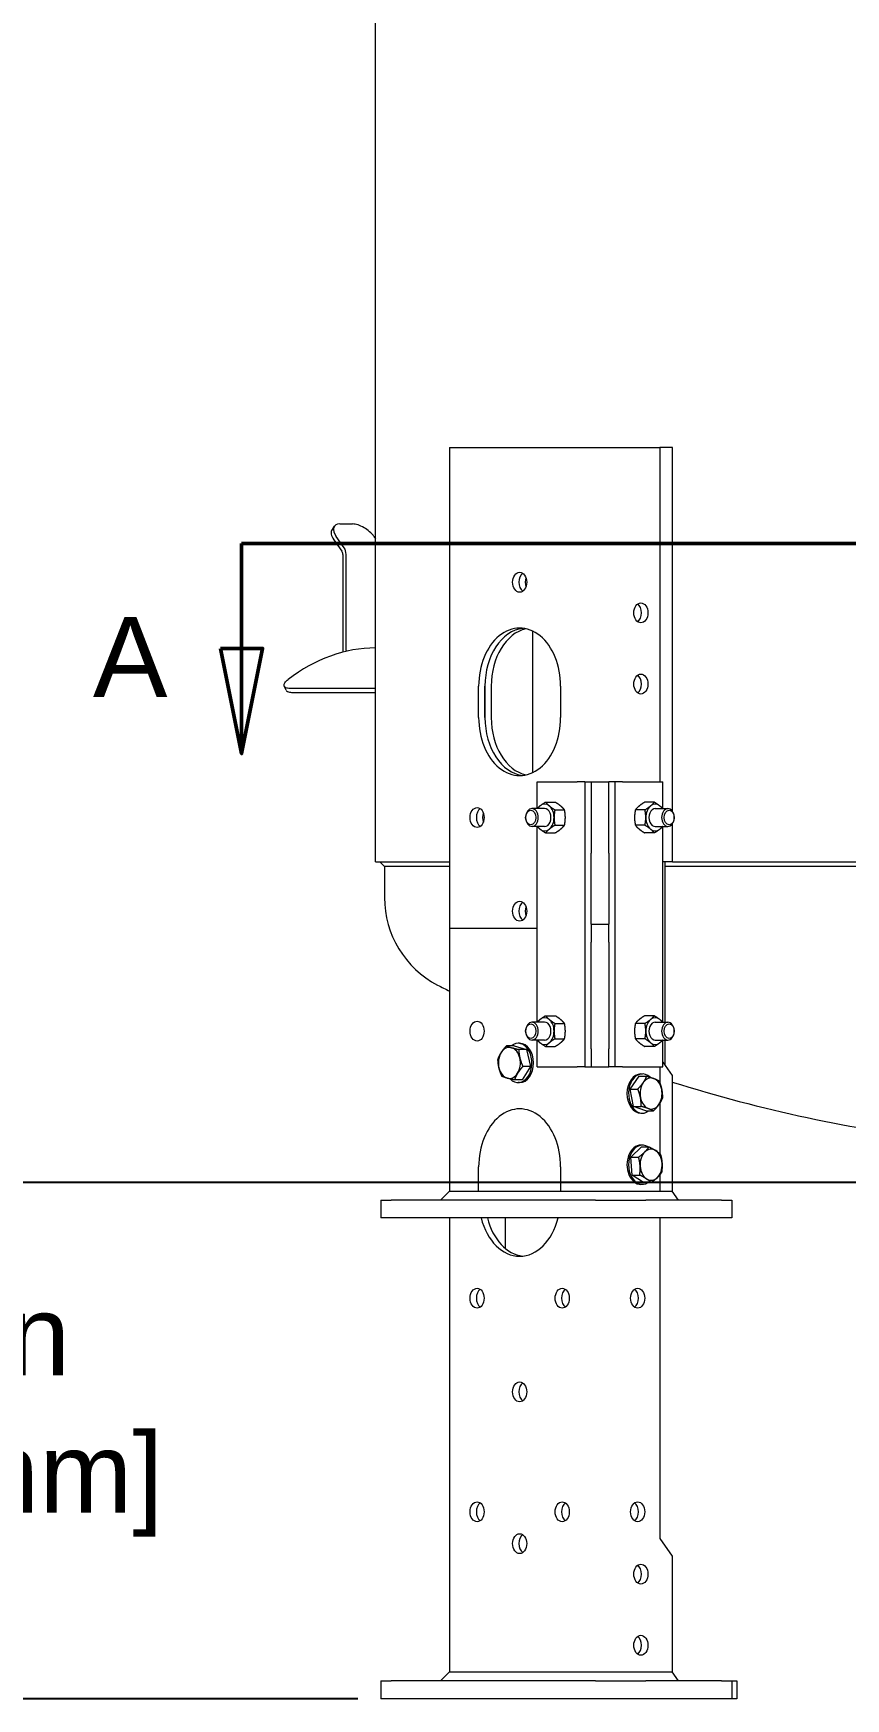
# Model space of a CAD drawing. Header units: inches. Extents: x 19 to 503, y 7 to 322.
# Drawn here: x 219.69 to 242.53, y 44.99 to 91.77 of the extents above; entities that cross this region are included whole.
import ezdxf

# ---------------------------------------------------------------- set-up
doc = ezdxf.new("R2010")
doc.units = ezdxf.units.IN
doc.header["$LTSCALE"] = 15
doc.header["$MEASUREMENT"] = 0
doc.linetypes.add('DOUBLE_DASH_CHAIN', pattern=[1.2403, 0.6614, -0.0827, 0.1654, -0.0827, 0.1654, -0.0827])
for name, color, linetype, lineweight in [('Dimension (ANSI)', 7, 'Continuous', 25), ('Section Line', 7, 'DOUBLE_DASH_CHAIN', 50), ('Visible (ANSI)', 7, 'Continuous', 50)]:
    doc.layers.add(name, color=color, linetype=linetype, lineweight=lineweight)
doc.styles.add('MEMCOR Medium', font='arial.ttf')
doc.dimstyles.new('Default (ANSI)', dxfattribs={"dimscale": 15, "dimtxt": 0.15, "dimasz": 0.098425, "dimexe": 0.125, "dimexo": 0.0625, "dimgap": 0.031496, "dimtad": 0, "dimtih": 1, "dimtoh": 1, "dimdec": 4, "dimrnd": 1e-08, "dimzin": 3, "dimdsep": 46, "dimlunit": 5, "dimtxsty": 'MEMCOR Medium', "dimcen": 0.09, "dimdle": 0.393701, "dimclrd": 256, "dimclre": 256, "dimclrt": 256, "dimadec": 0, "dimazin": 1, "dimtfac": 0.8, "dimtofl": 0, "dimtmove": 0, "dimatfit": 3, "dimfxl": 1, "dimfrac": 1, "dimtolj": 1, "dimtzin": 4, "dimlwd": -1, "dimlwe": -1, "dimarcsym": 0})

# ---------------------------------------------------------------- blocks, each defined once
blk = doc.blocks.new('*D27')
at = {"layer": 'Defpoints', "color": 0, "transparency": 16777216}
for p in [(215.491, 59.486), (245.565, 59.486), (229.758, 44.987)]:
    blk.add_point(p, dxfattribs=at)
at = {"layer": 'Dimension (ANSI)', "transparency": 16777216}
for p, q in [((244.627, 59.486), (213.616, 59.486)), ((215.491, 58.01), (215.491, 57.112)), ((215.491, 46.464), (215.491, 48.724)), ((228.821, 44.987), (213.616, 44.987))]:
    blk.add_line(p, q, dxfattribs=at)
for points in [[(215.245, 58.01), (215.738, 58.01), (215.491, 59.486)], [(215.245, 46.464), (215.738, 46.464), (215.491, 44.987)]]:
    blk.add_solid(points, dxfattribs=at)
at = {"layer": 'Dimension (ANSI)', "transparency": 16777216, "char_height": 2.25, "attachment_point": 5, "style": 'MEMCOR Medium'}
for s, insert in [('\\A1; 14{\\H0.8x;\\S1#2;} in', (215.491, 55.198)), ('\\A1;[368.3 mm]', (215.491, 51.003))]:
    blk.add_mtext(s, dxfattribs=dict(at, insert=insert))
blk = doc.blocks.new('2dTransSection0')
at = {"layer": 'Section Line', "linetype": 'DOUBLE_DASH_CHAIN', "ltscale": 0.497801}
blk.add_line((15.0365, 5.1629), (18.4221, 5.1629), dxfattribs=at)
at = {"layer": 'Section Line', "linetype": 'Continuous'}
for p, q in [((15.0365, 5.1629), (15.335, 5.1629)), ((15.0365, 5.1629), (15.0365, 4.9661)), ((14.9971, 4.9661), (15.0365, 4.7692)), ((15.0758, 4.9661), (14.9971, 4.9661)), ((15.0365, 4.9661), (15.0365, 4.7692)), ((15.0365, 4.7692), (15.0758, 4.9661))]:
    blk.add_line(p, q, dxfattribs=at)
at = {"layer": 'Section Line', "linetype": 'Continuous', "flags": 128}
blk.add_lwpolyline([(14.9971, 4.9661), (15.0365, 4.7692), (15.0758, 4.9661), (14.9971, 4.9661)], dxfattribs=at)
at = {"layer": 'Section Line'}
blk.add_solid([(14.9971, 4.9661), (15.0365, 4.7692), (15.0758, 4.9661), (14.9971, 4.9661)], dxfattribs=at)
at = {"layer": 'Section Line', "insert": (14.758, 4.8752), "char_height": 0.15, "attachment_point": 7, "style": 'MEMCOR Medium'}
blk.add_mtext('A', dxfattribs=at)

msp = doc.modelspace()

# ---------------------------------------------------------------- linework, layer by layer
at = {"layer": 'Visible (ANSI)', "linetype": 'Continuous', "lineweight": 18}
for p, q in [((229.314305, 68.49437), (229.314305, 95.99437)), ((231.394664, 80.14137), (231.59676, 80.14137)), ((231.394664, 80.14137), (231.394664, 59.24137)), ((231.59676, 80.14137), (235.134707, 80.14137)), ((235.134707, 80.14137), (236.110515, 80.14137)), ((236.110515, 80.14137), (237.303196, 80.14137)), ((237.303196, 80.14137), (237.303196, 70.74137)), ((237.665498, 80.14137), (237.303196, 80.14137)), ((237.665498, 69.908111), (237.665498, 80.14137)), ((228.155674, 77.92312), (228.090674, 77.831196)), ((228.313923, 77.987998), (228.667476, 77.987998)), ((228.145369, 77.542521), (228.368613, 77.226807)), ((228.433613, 77.318731), (228.210369, 77.634445)), ((229.271029, 77.634445), (229.314305, 77.573243)), ((228.395536, 77.134883), (228.395536, 74.438396)), ((228.48746, 74.438396), (228.48746, 77.134883)), ((233.730645, 74.97752), (233.730645, 71.00522)), ((226.798234, 73.32099), (226.749124, 73.430903)), ((229.314305, 73.368585), (226.906386, 73.368585)), ((226.95549, 73.258687), (229.314305, 73.258687)), ((232.21315, 72.55137), (232.21315, 73.43137)), ((232.389926, 72.55137), (232.389926, 73.43137)), ((232.389926, 73.43137), (232.389926, 72.55137)), ((232.566703, 73.43137), (232.566703, 72.55137)), ((234.518318, 73.43137), (234.518318, 72.55137)), ((233.854844, 70.74137), (234.986215, 70.74137)), ((233.854844, 69.99137), (233.854844, 70.74137)), ((235.198895, 70.74137), (234.986215, 70.74137)), ((235.198895, 70.74137), (235.372611, 70.74137)), ((235.198895, 70.74137), (235.198895, 62.74137)), ((235.372611, 70.74137), (235.872611, 70.74137)), ((235.372611, 70.74137), (235.372611, 68.74137)), ((235.872611, 68.74137), (235.872611, 70.74137)), ((236.046327, 70.74137), (235.872611, 70.74137)), ((236.259007, 70.74137), (236.046327, 70.74137)), ((236.046327, 62.74137), (236.046327, 70.74137)), ((236.259007, 70.74137), (237.390378, 70.74137)), ((237.390378, 69.99137), (237.390378, 70.74137)), ((233.534683, 69.745317), (233.534695, 69.746235)), ((233.534683, 69.737423), (233.534695, 69.736505)), ((234.068446, 69.99137), (233.711438, 69.99137)), ((234.092074, 70.174383), (234.36149, 70.174383)), ((234.357239, 69.957876), (234.626656, 69.957876)), ((236.887983, 69.957876), (236.618566, 69.957876)), ((237.153148, 70.174383), (236.883731, 70.174383)), ((237.176776, 69.99137), (237.533783, 69.99137)), ((237.710539, 69.745317), (237.710527, 69.746235)), ((237.710539, 69.737423), (237.710527, 69.736505)), ((234.068446, 69.49137), (233.711438, 69.49137)), ((233.854844, 63.99137), (233.854844, 69.49137)), ((234.092074, 69.308357), (234.36149, 69.308357)), ((234.357239, 69.524864), (234.626656, 69.524864)), ((236.887983, 69.524864), (236.618566, 69.524864)), ((237.153148, 69.308357), (236.883731, 69.308357)), ((237.176776, 69.49137), (237.533783, 69.49137)), ((237.390378, 63.99137), (237.390378, 69.49137)), ((237.665498, 68.49437), (237.665498, 69.574629)), ((229.314305, 68.49437), (231.394664, 68.49437)), ((229.564767, 68.36937), (229.439767, 68.49437)), ((229.564767, 68.36937), (229.564767, 67.49437)), ((231.394664, 68.36937), (229.564767, 68.36937)), ((235.372611, 67.24137), (235.372611, 68.74137)), ((235.872611, 68.74137), (235.872611, 67.24137)), ((237.665498, 68.49437), (237.390378, 68.49437)), ((237.442955, 68.49437), (237.442955, 63.99137)), ((262.68658, 68.36937), (237.442955, 68.36937)), ((237.665498, 68.49437), (262.464037, 68.49437)), ((235.372611, 66.74137), (235.372611, 67.24137)), ((235.872611, 67.24137), (235.872611, 66.74137)), ((231.394664, 66.63737), (231.59676, 66.63737)), ((231.394664, 66.63737), (231.394664, 59.24137)), ((231.59676, 66.63737), (233.854844, 66.63737)), ((235.372611, 66.74137), (235.872611, 66.74137)), ((235.372611, 66.74137), (235.372611, 66.24137)), ((235.872611, 66.24137), (235.872611, 66.74137)), ((235.372611, 63.24137), (235.372611, 66.24137)), ((235.872611, 66.24137), (235.872611, 63.24137)), ((234.092074, 64.174383), (234.36149, 64.174383)), ((237.153148, 64.174383), (236.883731, 64.174383)), ((233.534683, 63.745317), (233.534695, 63.746235)), ((233.534683, 63.737423), (233.534695, 63.736505)), ((234.068446, 63.99137), (233.711438, 63.99137)), ((234.357239, 63.957876), (234.626656, 63.957876)), ((236.887983, 63.957876), (236.618566, 63.957876)), ((237.176776, 63.99137), (237.533783, 63.99137)), ((237.710539, 63.745317), (237.710527, 63.746235)), ((237.710539, 63.737423), (237.710527, 63.736505)), ((233.207712, 63.326382), (232.992275, 63.326382)), ((233.207712, 63.326382), (233.557786, 63.22586)), ((233.365734, 63.398551), (233.321192, 63.398551)), ((233.557786, 63.22586), (233.342349, 63.22586)), ((233.557786, 63.22586), (233.671266, 62.746848)), ((234.068446, 63.49137), (233.711438, 63.49137)), ((233.854844, 62.74137), (233.854844, 63.49137)), ((234.092074, 63.308357), (234.36149, 63.308357)), ((234.357239, 63.524864), (234.626656, 63.524864)), ((235.372611, 63.24137), (235.372611, 62.74137)), ((235.872611, 62.74137), (235.872611, 63.24137)), ((236.887983, 63.524864), (236.618566, 63.524864)), ((237.153148, 63.308357), (236.883731, 63.308357)), ((237.176776, 63.49137), (237.533783, 63.49137)), ((237.390378, 62.74137), (237.390378, 63.49137)), ((237.442955, 63.49137), (237.442955, 62.793721)), ((233.671266, 62.746848), (233.434671, 62.368357)), ((233.671266, 62.746848), (233.455828, 62.746848)), ((233.854844, 62.74137), (234.986215, 62.74137)), ((235.198895, 62.74137), (234.986215, 62.74137)), ((235.198895, 62.74137), (235.372611, 62.74137)), ((235.372611, 62.74137), (235.872611, 62.74137)), ((236.046327, 62.74137), (235.872611, 62.74137)), ((236.259007, 62.74137), (236.046327, 62.74137)), ((236.259007, 62.74137), (237.390378, 62.74137)), ((237.303196, 62.74137), (237.303196, 62.297173)), ((237.390378, 62.868076), (237.65675, 62.49137)), ((233.434671, 62.368357), (233.219234, 62.368357)), ((233.365734, 62.296189), (233.321192, 62.296189)), ((236.471835, 62.115302), (236.722964, 62.474575)), ((236.722964, 62.474575), (236.938401, 62.474575)), ((236.772866, 62.538551), (236.817408, 62.538551)), ((237.65675, 62.49137), (237.65675, 59.24137)), ((236.566279, 61.628097), (236.471835, 62.115302)), ((236.471835, 62.115302), (236.687272, 62.115302)), ((236.911852, 61.500165), (236.566279, 61.628097)), ((236.566279, 61.628097), (236.781716, 61.628097)), ((236.772866, 61.436189), (236.817408, 61.436189)), ((236.911852, 61.500165), (237.12729, 61.500165)), ((237.303196, 61.713815), (237.303196, 60.297515)), ((236.494027, 60.201981), (236.787139, 60.490735)), ((236.817408, 60.538551), (236.772866, 60.538551)), ((236.787139, 60.490735), (237.002577, 60.490735)), ((232.21315, 59.24137), (232.21315, 59.92737)), ((234.518318, 59.92737), (234.518318, 59.24137)), ((236.524296, 59.698616), (236.494027, 60.201981)), ((236.494027, 60.201981), (236.709464, 60.201981)), ((236.847677, 59.484005), (236.524296, 59.698616)), ((236.524296, 59.698616), (236.739733, 59.698616)), ((236.817408, 59.436189), (236.772866, 59.436189)), ((236.847677, 59.484005), (237.063114, 59.484005)), ((237.303196, 59.700461), (237.303196, 59.24137)), ((229.465389, 58.99137), (229.758283, 58.99137)), ((229.465389, 58.99137), (229.465389, 58.49137)), ((235.49999, 58.99137), (229.758283, 58.99137)), ((231.394664, 59.24137), (231.144664, 58.99137)), ((231.394664, 59.24137), (231.59676, 59.24137)), ((231.59676, 59.24137), (235.134707, 59.24137)), ((235.134707, 59.24137), (236.110515, 59.24137)), ((235.49999, 58.99137), (236.914203, 58.99137)), ((236.110515, 59.24137), (237.65675, 59.24137)), ((239.035524, 58.99137), (236.914203, 58.99137)), ((237.833526, 58.99137), (237.65675, 59.24137)), ((239.035524, 58.99137), (239.328417, 58.99137)), ((239.328417, 58.99137), (239.328417, 58.49137)), ((229.758283, 58.49137), (229.465389, 58.49137)), ((235.49999, 58.49137), (229.758283, 58.49137)), ((231.394664, 58.49137), (231.394664, 45.73737)), ((232.966218, 57.635749), (232.966218, 58.49137)), ((236.914203, 58.49137), (235.49999, 58.49137)), ((239.035524, 58.49137), (236.914203, 58.49137)), ((237.303196, 58.49137), (237.303196, 49.48737)), ((239.328417, 58.49137), (239.035524, 58.49137)), ((237.303196, 49.48737), (237.65675, 48.98737)), ((237.65675, 48.98737), (237.65675, 45.73737)), ((229.465389, 45.48737), (229.758283, 45.48737)), ((229.465389, 45.48737), (229.465389, 44.98737)), ((235.49999, 45.48737), (229.758283, 45.48737)), ((231.394664, 45.73737), (231.144664, 45.48737)), ((231.394664, 45.73737), (231.59676, 45.73737)), ((231.59676, 45.73737), (235.134707, 45.73737)), ((235.134707, 45.73737), (236.110515, 45.73737)), ((235.49999, 45.48737), (236.914203, 45.48737)), ((236.110515, 45.73737), (237.65675, 45.73737)), ((239.035524, 45.48737), (236.914203, 45.48737)), ((237.833526, 45.48737), (237.65675, 45.73737)), ((239.035524, 45.48737), (239.328417, 45.48737)), ((239.328417, 45.48737), (239.472251, 45.48737)), ((239.328417, 45.48737), (239.328417, 44.98737)), ((239.472251, 45.48737), (239.472251, 44.98737)), ((229.758283, 44.98737), (229.465389, 44.98737)), ((235.49999, 44.98737), (229.758283, 44.98737)), ((236.914203, 44.98737), (235.49999, 44.98737)), ((239.035524, 44.98737), (236.914203, 44.98737)), ((239.328417, 44.98737), (239.035524, 44.98737)), ((239.472251, 44.98737), (239.328417, 44.98737))]:
    msp.add_line(p, q, dxfattribs=at)
for centre, radius, start, end in [((232.334767, 67.49437), 2.77, 180, 242.6128611), ((250.064767, 101.717807), 41.313437, 242.6128611, 243.1334761), ((250.064767, 101.717807), 41.313437, 252.5220616, 263.4000276)]:
    msp.add_arc(centre, radius, start, end, dxfattribs=at)
for centre, major_axis, ratio, start_param, end_param in [((228.498923, 77.542521), (-0.408248, 0.288675), 0.5, 0, 0.955316618), ((228.563923, 77.634445), (-0.408248, 0.288675), 0.5, 5.667705599, 7.238501925), ((228.917476, 77.634445), (0.408248, -0.288675), 0.5, 0.955316618, 2.526112945), ((228.303613, 77.134883), (0, 0.13), 0.707106781, 4.71238898, 5.497787144), ((228.303613, 77.134883), (0, -0.26), 0.707106781, 1.570796327, 2.35619449), ((233.54251, 76.35137), (0, 0.28), 0.707106781, 0.462770118, 2.678822536), ((233.54251, 76.35137), (0, -0.28), 0.707106781, 3.604362771, 5.820415189), ((233.719287, 76.35137), (0, -0.28), 0.707106781, 4.245242869, 5.179535091), ((236.596089, 75.49137), (0, 0.28), 0.707106781, 3.604362771, 5.820415189), ((233.365734, 73.43137), (0, 1.63), 0.707106781, 4.71238898, 7.853981634), ((233.54251, 73.43137), (0, 1.63), 0.707106781, 0.076762481, 1.570796327), ((233.54251, 73.43137), (0, 1.63), 0.707106781, 0.076762481, 1.570796327), ((233.719287, 73.43137), (0, 1.63), 0.707106781, 0.15398201, 1.570796327), ((229.336639, 67.138196), (0, 7.37), 0.707106781, 0.004285602, 0.495641156), ((228.579384, 74.438396), (0, 0.26), 0.707106781, 1.570796327, 1.766124367), ((228.579384, 74.438396), (0, -0.13), 0.707106781, 4.71238898, 4.930981658), ((236.596089, 73.49137), (0, 0.28), 0.707106781, 3.604362771, 5.820415189), ((233.365734, 72.55137), (0, -1.63), 0.707106781, 4.71238898, 7.853981634), ((233.54251, 72.55137), (0, -1.63), 0.707106781, 4.71238898, 6.206422826), ((233.54251, 72.55137), (0, -1.63), 0.707106781, 4.71238898, 6.206422826), ((233.719287, 72.55137), (0, -1.63), 0.707106781, 4.71238898, 6.129203298), ((232.346293, 69.74137), (0, -0.28), 0.707106781, 3.604362771, 5.820415189), ((232.522862, 69.74137), (0, -0.28), 0.707106781, 4.244079793, 5.180698168), ((233.711438, 69.74137), (0, -0.25), 0.707106781, 4.731850413, 10.976112854), ((234.06839, 69.74137), (0, -0.375), 0.707106781, 3.665191429, 3.982661324), ((234.06839, 69.74137), (0, 0.375), 0.707106781, 5.759586532, 6.806784083), ((234.06839, 69.74137), (0, -0.250136), 0.707106781, 6.250227729, 9.457735539), ((234.06839, 69.74137), (0, 0.375), 0.707106781, 4.71238898, 5.759586532), ((234.06839, 69.74137), (0, 0.375), 0.707106781, 3.665191429, 4.71238898), ((237.176832, 69.74137), (0, -0.375), 0.707106781, 3.665191429, 4.71238898), ((237.176832, 69.74137), (0, -0.375), 0.707106781, 4.71238898, 5.759586532), ((237.176832, 69.74137), (0, 0.250136), 0.707106781, 6.250227729, 9.457735539), ((237.176832, 69.74137), (0, 0.375), 0.707106781, 5.759586532, 6.806784083), ((237.176832, 69.74137), (0, 0.375), 0.707106781, 5.442116637, 5.759586532), ((237.533783, 69.74137), (0, 0.25), 0.707106781, 4.731850413, 10.976112854), ((234.06839, 69.74137), (0, -0.375), 0.707106781, 5.442116637, 5.759586532), ((234.06839, 69.74137), (0, -0.375), 0.707106781, 5.759586532, 6.806784083), ((237.176832, 69.74137), (0, -0.375), 0.707106781, 5.759586532, 6.806784083), ((237.176832, 69.74137), (0, 0.375), 0.707106781, 3.665191429, 3.982661324), ((233.54251, 67.11037), (0, 0.28), 0.707106781, 0.462770118, 2.678822536), ((233.54251, 67.11037), (0, -0.28), 0.707106781, 3.604362771, 5.820415189), ((233.719287, 67.11037), (0, -0.28), 0.707106781, 4.245242869, 5.179535091), ((234.06839, 63.74137), (0, 0.375), 0.707106781, 5.759586532, 6.806784083), ((237.176832, 63.74137), (0, 0.375), 0.707106781, 5.759586532, 6.806784083), ((233.711438, 63.74137), (0, -0.25), 0.707106781, 4.731850413, 10.976112854), ((234.06839, 63.74137), (0, -0.375), 0.707106781, 3.665191429, 3.982661324), ((234.06839, 63.74137), (0, -0.250136), 0.707106781, 6.250227729, 9.457735539), ((234.06839, 63.74137), (0, 0.375), 0.707106781, 4.71238898, 5.759586532), ((234.06839, 63.74137), (0, 0.375), 0.707106781, 3.665191429, 4.71238898), ((237.176832, 63.74137), (0, -0.375), 0.707106781, 3.665191429, 4.71238898), ((237.176832, 63.74137), (0, -0.375), 0.707106781, 4.71238898, 5.759586532), ((237.176832, 63.74137), (0, 0.250136), 0.707106781, 6.250227729, 9.457735539), ((237.176832, 63.74137), (0, 0.375), 0.707106781, 5.442116637, 5.759586532), ((237.533783, 63.74137), (0, 0.25), 0.707106781, 4.731850413, 10.976112854), ((233.078124, 62.84737), (0, 0.4375), 0.707106781, 6.082865606, 7.130063157), ((233.321192, 62.84737), (0, 0.551181), 0.707106781, 2.526339864, 6.800671447), ((233.078124, 62.84737), (0, 0.4375), 0.707106781, 5.035668054, 6.082865606), ((233.365734, 62.84737), (0, 0.551181), 0.707106781, 3.141592654, 6.283185307), ((234.06839, 63.74137), (0, -0.375), 0.707106781, 5.442116637, 5.759586532), ((234.06839, 63.74137), (0, -0.375), 0.707106781, 5.759586532, 6.806784083), ((237.176832, 63.74137), (0, -0.375), 0.707106781, 5.759586532, 6.806784083), ((237.176832, 63.74137), (0, 0.375), 0.707106781, 3.665191429, 3.982661324), ((233.078124, 62.84737), (0, -0.4375), 0.707106781, 3.988470503, 5.035668054), ((233.078124, 62.84737), (0, -0.4375), 0.707106781, 5.035668054, 6.082865606), ((233.078124, 62.84737), (0, 0.4375), 0.707106781, 3.988470503, 5.035668054), ((233.078124, 62.84737), (0, -0.4375), 0.707106781, 6.082865606, 7.130063157), ((236.772866, 61.98737), (0, -0.551181), 0.707106781, 3.141592654, 6.283185307), ((236.817408, 61.98737), (0, -0.551181), 0.707106781, 2.554805937, 6.769782097), ((237.060476, 61.98737), (0, -0.4375), 0.707106781, 3.932761726, 4.979959277), ((237.060476, 61.98737), (0, 0.4375), 0.707106781, 6.027156828, 7.074354379), ((237.060476, 61.98737), (0, 0.4375), 0.707106781, 4.979959277, 6.027156828), ((237.060476, 61.98737), (0, -0.4375), 0.707106781, 4.979959277, 6.027156828), ((237.060476, 61.98737), (0, 0.4375), 0.707106781, 3.932761726, 4.979959277), ((233.365734, 59.92737), (0, 1.63), 0.707106781, 4.71238898, 7.853981634), ((237.060476, 61.98737), (0, -0.4375), 0.707106781, 6.027156828, 7.074354379), ((236.772866, 59.98737), (0, 0.551181), 0.707106781, 0, 3.141592654), ((236.817408, 59.98737), (0, 0.551181), 0.707106781, 5.863573696, 9.844389572), ((237.060476, 59.98737), (0, 0.4375), 0.707106781, 5.844423042, 6.891620593), ((237.060476, 59.98737), (0, 0.4375), 0.707106781, 4.797225491, 5.844423042), ((237.060476, 59.98737), (0, -0.4375), 0.707106781, 3.750027939, 4.797225491), ((237.060476, 59.98737), (0, -0.4375), 0.707106781, 4.797225491, 5.844423042), ((237.060476, 59.98737), (0, 0.4375), 0.707106781, 3.750027939, 4.797225491), ((237.060476, 59.98737), (0, -0.4375), 0.707106781, 5.844423042, 6.891620593), ((233.365734, 59.04737), (0, -1.63), 0.707106781, 5.060480377, 7.505890237), ((233.54251, 59.04737), (0, -1.63), 0.707106781, 5.060480377, 6.206422826), ((232.346293, 56.23737), (0, -0.28), 0.707106781, 3.604362771, 5.820415189), ((234.738727, 56.23737), (0, -0.28), 0.707106781, 3.604362771, 5.820415189), ((236.506494, 56.23737), (0, 0.28), 0.707106781, 3.604362771, 5.820415189), ((233.54251, 53.60637), (0, -0.28), 0.707106781, 3.604362771, 5.820415189), ((232.346293, 50.23737), (0, -0.28), 0.707106781, 3.604362771, 5.820415189), ((234.738727, 50.23737), (0, -0.28), 0.707106781, 3.604362771, 5.820415189), ((236.506494, 50.23737), (0, 0.28), 0.707106781, 3.604362771, 5.820415189), ((233.54251, 49.34337), (0, -0.28), 0.707106781, 3.604362771, 5.820415189), ((236.596089, 48.48737), (0, 0.28), 0.707106781, 3.604362771, 5.820415189), ((236.596089, 46.48737), (0, 0.28), 0.707106781, 3.604362771, 5.820415189)]:
    msp.add_ellipse(centre, major_axis=major_axis, ratio=ratio, start_param=start_param, end_param=end_param, dxfattribs=at)
for centre, major_axis in [((233.365734, 76.35137), (0, -0.28)), ((236.772866, 75.49137), (0, -0.28)), ((236.772866, 73.49137), (0, -0.28)), ((232.169517, 69.74137), (0, -0.28)), ((233.678067, 69.74137), (0, 0.202815)), ((237.567155, 69.74137), (0, -0.202815)), ((233.365734, 67.11037), (0, -0.28)), ((232.169517, 63.74137), (0, -0.28)), ((233.678067, 63.74137), (0, -0.202815)), ((237.567155, 63.74137), (0, -0.202815)), ((232.169517, 56.23737), (0, -0.28)), ((234.561951, 56.23737), (0, -0.28)), ((236.683271, 56.23737), (0, 0.28)), ((233.365734, 53.60637), (0, -0.28)), ((232.169517, 50.23737), (0, -0.28)), ((234.561951, 50.23737), (0, -0.28)), ((236.683271, 50.23737), (0, 0.28)), ((233.365734, 49.34337), (0, -0.28)), ((236.772866, 48.48737), (0, -0.28)), ((236.772866, 46.48737), (0, -0.28))]:
    msp.add_ellipse(centre, major_axis=major_axis, ratio=0.707106781, dxfattribs=at)
for points, knots in [([(226.906386, 73.368585), (226.861992, 73.368585), (226.822127, 73.375316), (226.765621, 73.402352), (226.748997, 73.422617), (226.739952, 73.468571), (226.746956, 73.49732), (226.786494, 73.558771), (226.819042, 73.591433), (226.858131, 73.62132)], [3.832847683, 3.832847683, 3.832847683, 3.832847683, 4.311254504, 4.311254504, 4.789661326, 4.789661326, 5.268515739, 5.268515739, 5.747370152, 5.747370152, 5.747370152, 5.747370152]), ([(226.798293, 73.321014), (226.805942, 73.30416), (226.820913, 73.28949), (226.87123, 73.265418), (226.911096, 73.258687), (226.95549, 73.258687)], [2.9810079502, 2.9810079502, 2.9810079502, 2.9810079502, 3.3546490916, 3.3546490916, 3.8330564465, 3.8330564465, 3.8330564465, 3.8330564465])]:
    msp.add_open_spline(points, degree=3, knots=knots, dxfattribs=at)
for points, weights in [([(233.855967, 69.99137), (233.891715, 70.030128), (233.935808, 70.066129)], [1.01566285889, 1.02690849784, 1]), ([(233.935808, 70.066129), (233.997339, 70.11637), (234.092074, 70.174383)], [1, 1.0379548493, 1]), ([(234.092074, 70.174383), (234.139441, 70.11637), (234.200973, 70.066129)], [1, 1.0379548493, 1]), ([(234.200973, 70.066129), (234.262505, 70.015889), (234.357239, 69.957876)], [1, 1.0379548493, 1]), ([(234.357239, 69.957876), (234.333555, 69.841851), (234.333555, 69.74137)], [1, 1.0379548493, 1]), ([(234.333555, 69.74137), (234.333555, 69.640889), (234.357239, 69.524864)], [1, 1.0379548493, 1]), ([(234.517757, 70.066129), (234.456225, 70.11637), (234.36149, 70.174383)], [1, 1.0379548493, 1]), ([(234.626656, 69.957876), (234.579288, 70.015889), (234.517757, 70.066129)], [1, 1.0379548493, 1]), ([(234.650339, 69.74137), (234.650339, 69.841851), (234.626656, 69.957876)], [1, 1.0379548493, 1]), ([(234.626656, 69.524864), (234.650339, 69.640889), (234.650339, 69.74137)], [1, 1.0379548493, 1]), ([(236.618566, 69.957876), (236.594883, 69.841851), (236.594883, 69.74137)], [1, 1.0379548493, 1]), ([(236.594883, 69.74137), (236.594883, 69.640889), (236.618566, 69.524864)], [1, 1.0379548493, 1]), ([(236.727465, 70.066129), (236.665934, 70.015889), (236.618566, 69.957876)], [1, 1.0379548493, 1]), ([(236.883731, 70.174383), (236.788997, 70.11637), (236.727465, 70.066129)], [1, 1.0379548493, 1]), ([(236.887983, 69.957876), (236.982717, 70.015889), (237.044249, 70.066129)], [1, 1.0379548493, 1]), ([(236.911667, 69.74137), (236.911667, 69.841851), (236.887983, 69.957876)], [1, 1.0379548493, 1]), ([(236.887983, 69.524864), (236.911667, 69.640889), (236.911667, 69.74137)], [1, 1.0379548493, 1]), ([(237.044249, 70.066129), (237.105781, 70.11637), (237.153148, 70.174383)], [1, 1.0379548493, 1]), ([(237.153148, 70.174383), (237.247882, 70.11637), (237.309414, 70.066129)], [1, 1.0379548493, 1]), ([(237.309414, 70.066129), (237.353507, 70.030128), (237.389255, 69.99137)], [1, 1.02690849784, 1.01566285889]), ([(233.935808, 69.41661), (233.891715, 69.452612), (233.855967, 69.49137)], [1, 1.02690849784, 1.01566285889]), ([(234.092074, 69.308357), (233.997339, 69.36637), (233.935808, 69.41661)], [1, 1.0379548493, 1]), ([(234.200973, 69.41661), (234.139441, 69.36637), (234.092074, 69.308357)], [1, 1.0379548493, 1]), ([(234.357239, 69.524864), (234.262505, 69.466851), (234.200973, 69.41661)], [1, 1.0379548493, 1]), ([(234.36149, 69.308357), (234.456225, 69.36637), (234.517757, 69.41661)], [1, 1.0379548493, 1]), ([(234.517757, 69.41661), (234.579288, 69.466851), (234.626656, 69.524864)], [1, 1.0379548493, 1]), ([(236.618566, 69.524864), (236.665934, 69.466851), (236.727465, 69.41661)], [1, 1.0379548493, 1]), ([(236.727465, 69.41661), (236.788997, 69.36637), (236.883731, 69.308357)], [1, 1.0379548493, 1]), ([(237.044249, 69.41661), (236.982717, 69.466851), (236.887983, 69.524864)], [1, 1.0379548493, 1]), ([(237.153148, 69.308357), (237.105781, 69.36637), (237.044249, 69.41661)], [1, 1.0379548493, 1]), ([(237.309414, 69.41661), (237.247882, 69.36637), (237.153148, 69.308357)], [1, 1.0379548493, 1]), ([(237.389255, 69.49137), (237.353507, 69.452612), (237.309414, 69.41661)], [1.01566285889, 1.02690849784, 1]), ([(233.935808, 64.066129), (233.997339, 64.11637), (234.092074, 64.174383)], [1, 1.0379548493, 1]), ([(234.092074, 64.174383), (234.139441, 64.11637), (234.200973, 64.066129)], [1, 1.0379548493, 1]), ([(234.517757, 64.066129), (234.456225, 64.11637), (234.36149, 64.174383)], [1, 1.0379548493, 1]), ([(236.883731, 64.174383), (236.788997, 64.11637), (236.727465, 64.066129)], [1, 1.0379548493, 1]), ([(237.044249, 64.066129), (237.105781, 64.11637), (237.153148, 64.174383)], [1, 1.0379548493, 1]), ([(237.153148, 64.174383), (237.247882, 64.11637), (237.309414, 64.066129)], [1, 1.0379548493, 1]), ([(233.855967, 63.99137), (233.891715, 64.030128), (233.935808, 64.066129)], [1.01566285889, 1.02690849784, 1]), ([(234.200973, 64.066129), (234.262505, 64.015889), (234.357239, 63.957876)], [1, 1.0379548493, 1]), ([(234.357239, 63.957876), (234.333555, 63.841851), (234.333555, 63.74137)], [1, 1.0379548493, 1]), ([(234.333555, 63.74137), (234.333555, 63.640889), (234.357239, 63.524864)], [1, 1.0379548493, 1]), ([(234.626656, 63.957876), (234.579288, 64.015889), (234.517757, 64.066129)], [1, 1.0379548493, 1]), ([(234.650339, 63.74137), (234.650339, 63.841851), (234.626656, 63.957876)], [1, 1.0379548493, 1]), ([(234.626656, 63.524864), (234.650339, 63.640889), (234.650339, 63.74137)], [1, 1.0379548493, 1]), ([(236.618566, 63.957876), (236.594883, 63.841851), (236.594883, 63.74137)], [1, 1.0379548493, 1]), ([(236.594883, 63.74137), (236.594883, 63.640889), (236.618566, 63.524864)], [1, 1.0379548493, 1]), ([(236.727465, 64.066129), (236.665934, 64.015889), (236.618566, 63.957876)], [1, 1.0379548493, 1]), ([(236.887983, 63.957876), (236.982717, 64.015889), (237.044249, 64.066129)], [1, 1.0379548493, 1]), ([(236.911667, 63.74137), (236.911667, 63.841851), (236.887983, 63.957876)], [1, 1.0379548493, 1]), ([(236.887983, 63.524864), (236.911667, 63.640889), (236.911667, 63.74137)], [1, 1.0379548493, 1]), ([(237.309414, 64.066129), (237.353507, 64.030128), (237.389255, 63.99137)], [1, 1.02690849784, 1.01566285889]), ([(232.846347, 63.137137), (232.901249, 63.224966), (232.992275, 63.326382)], [1, 1.04314139574, 1.01001874936]), ([(232.992275, 63.326382), (233.058446, 63.299448), (233.139681, 63.276121)], [1.01001874936, 1.04314139574, 1]), ([(233.139681, 63.276121), (233.220916, 63.252795), (233.342349, 63.22586)], [1, 1.04314139574, 1.01001874936]), ([(233.342349, 63.22586), (233.345125, 63.097509), (233.371458, 62.986354)], [1.01001874936, 1.04314139574, 1]), ([(233.935808, 63.41661), (233.891715, 63.452612), (233.855967, 63.49137)], [1, 1.02690849784, 1.01566285889]), ([(234.092074, 63.308357), (233.997339, 63.36637), (233.935808, 63.41661)], [1, 1.0379548493, 1]), ([(234.200973, 63.41661), (234.139441, 63.36637), (234.092074, 63.308357)], [1, 1.0379548493, 1]), ([(234.357239, 63.524864), (234.262505, 63.466851), (234.200973, 63.41661)], [1, 1.0379548493, 1]), ([(234.36149, 63.308357), (234.456225, 63.36637), (234.517757, 63.41661)], [1, 1.0379548493, 1]), ([(234.517757, 63.41661), (234.579288, 63.466851), (234.626656, 63.524864)], [1, 1.0379548493, 1]), ([(236.618566, 63.524864), (236.665934, 63.466851), (236.727465, 63.41661)], [1, 1.0379548493, 1]), ([(236.727465, 63.41661), (236.788997, 63.36637), (236.883731, 63.308357)], [1, 1.0379548493, 1]), ([(237.044249, 63.41661), (236.982717, 63.466851), (236.887983, 63.524864)], [1, 1.0379548493, 1]), ([(237.153148, 63.308357), (237.105781, 63.36637), (237.044249, 63.41661)], [1, 1.0379548493, 1]), ([(237.309414, 63.41661), (237.247882, 63.36637), (237.153148, 63.308357)], [1, 1.0379548493, 1]), ([(237.389255, 63.49137), (237.353507, 63.452612), (237.309414, 63.41661)], [1.01566285889, 1.02690849784, 1]), ([(232.75568, 62.947892), (232.791445, 63.049308), (232.846347, 63.137137)], [1.01001874936, 1.04314139574, 1]), ([(232.78479, 62.708386), (232.758456, 62.819541), (232.75568, 62.947892)], [1, 1.04314139574, 1.01001874936]), ([(232.86916, 62.46888), (232.811123, 62.597231), (232.78479, 62.708386)], [1.01001874936, 1.04314139574, 1]), ([(233.455828, 62.746848), (233.364802, 62.645431), (233.309901, 62.557602)], [1.01001874936, 1.04314139574, 1]), ([(233.371458, 62.986354), (233.397791, 62.875199), (233.455828, 62.746848)], [1, 1.04314139574, 1.01001874936]), ([(233.016567, 62.418619), (232.935332, 62.441945), (232.86916, 62.46888)], [1, 1.04314139574, 1.01001874936]), ([(233.219234, 62.368357), (233.097801, 62.395292), (233.016567, 62.418619)], [1.01001874936, 1.04314139574, 1]), ([(233.309901, 62.557602), (233.254999, 62.469774), (233.219234, 62.368357)], [1, 1.04314139574, 1.01001874936]), ([(236.687272, 62.115302), (236.782193, 62.211569), (236.840467, 62.294939)], [1.01001874936, 1.04314139574, 1]), ([(236.840467, 62.294939), (236.898742, 62.378308), (236.938401, 62.474575)], [1, 1.04314139574, 1.01001874936]), ([(236.938401, 62.474575), (237.058628, 62.440296), (237.138818, 62.410609)], [1.01001874936, 1.04314139574, 1]), ([(237.138818, 62.410609), (237.219009, 62.380922), (237.283974, 62.346643)], [1, 1.04314139574, 1.01001874936]), ([(237.283974, 62.346643), (237.336911, 62.216096), (237.358827, 62.10304)], [1.01001874936, 1.04314139574, 1]), ([(236.762125, 61.8717), (236.740209, 61.984756), (236.687272, 62.115302)], [1, 1.04314139574, 1.01001874936]), ([(236.781716, 61.628097), (236.784041, 61.758643), (236.762125, 61.8717)], [1.01001874936, 1.04314139574, 1]), ([(237.378418, 61.859438), (237.33876, 61.763171), (237.280485, 61.679801)], [1.01001874936, 1.04314139574, 1]), ([(237.358827, 62.10304), (237.380743, 61.989984), (237.378418, 61.859438)], [1, 1.04314139574, 1.01001874936]), ([(236.982134, 61.564131), (236.901943, 61.593818), (236.781716, 61.628097)], [1, 1.04314139574, 1.01001874936]), ([(237.12729, 61.500165), (237.062324, 61.534444), (236.982134, 61.564131)], [1.01001874936, 1.04314139574, 1]), ([(237.280485, 61.679801), (237.22221, 61.596432), (237.12729, 61.500165)], [1, 1.04314139574, 1.01001874936]), ([(236.883651, 60.346358), (236.951668, 60.413363), (237.002577, 60.490735)], [1, 1.04314139574, 1.01001874936]), ([(237.002577, 60.490735), (237.116857, 60.43323), (237.191898, 60.383429)], [1.01001874936, 1.04314139574, 1]), ([(237.191898, 60.383429), (237.266939, 60.333628), (237.325958, 60.276124)], [1, 1.04314139574, 1.01001874936]), ([(236.709464, 60.201981), (236.815634, 60.279352), (236.883651, 60.346358)], [1.01001874936, 1.04314139574, 1]), ([(236.75223, 59.950298), (236.745206, 60.067105), (236.709464, 60.201981)], [1, 1.04314139574, 1.01001874936]), ([(236.739733, 59.698616), (236.759253, 59.833492), (236.75223, 59.950298)], [1.01001874936, 1.04314139574, 1]), ([(237.325958, 60.276124), (237.361699, 60.141248), (237.368723, 60.024441)], [1.01001874936, 1.04314139574, 1]), ([(237.368723, 60.024441), (237.375747, 59.907635), (237.356226, 59.772759)], [1, 1.04314139574, 1.01001874936]), ([(236.929054, 59.591311), (236.854014, 59.641111), (236.739733, 59.698616)], [1, 1.04314139574, 1.01001874936]), ([(237.063114, 59.484005), (237.004095, 59.54151), (236.929054, 59.591311)], [1.01001874936, 1.04314139574, 1]), ([(237.237301, 59.628382), (237.169284, 59.561377), (237.063114, 59.484005)], [1, 1.04314139574, 1.01001874936]), ([(237.356226, 59.772759), (237.305318, 59.695388), (237.237301, 59.628382)], [1.01001874936, 1.04314139574, 1])]:
    msp.add_rational_spline(points, weights, degree=2, dxfattribs=at)

# ---------------------------------------------------------------- block references
at = {"layer": 'Section Line', "xscale": 15, "yscale": 15, "zscale": 15}
msp.add_blockref('2dTransSection0', (0, 0), dxfattribs=at)

# ---------------------------------------------------------------- dimensions: what is measured, and where the dimension line sits
at = {"layer": 'Dimension (ANSI)'}
dim = msp.add_linear_dim(base=(215.491478, 59.48637), p1=(229.758283, 44.98737), p2=(245.564767, 59.48637), angle=90, text=' <> in\\X[368.3 mm]', dimstyle='Default (ANSI)', override={"dimgap": 0.031496, "dimdec": 4, "dimpost": '', "dimtol": 0, "dimlim": 0, "dimtp": 0, "dimtm": 0, "dimtdec": 2, "dimatfit": 1}, dxfattribs=at)
dim.commit()
dim.dimension.update_dxf_attribs({"geometry": '*D27', "text_midpoint": (215.491478, 52.917702), "dimtype": 160})

doc.saveas('drawing.dxf')
